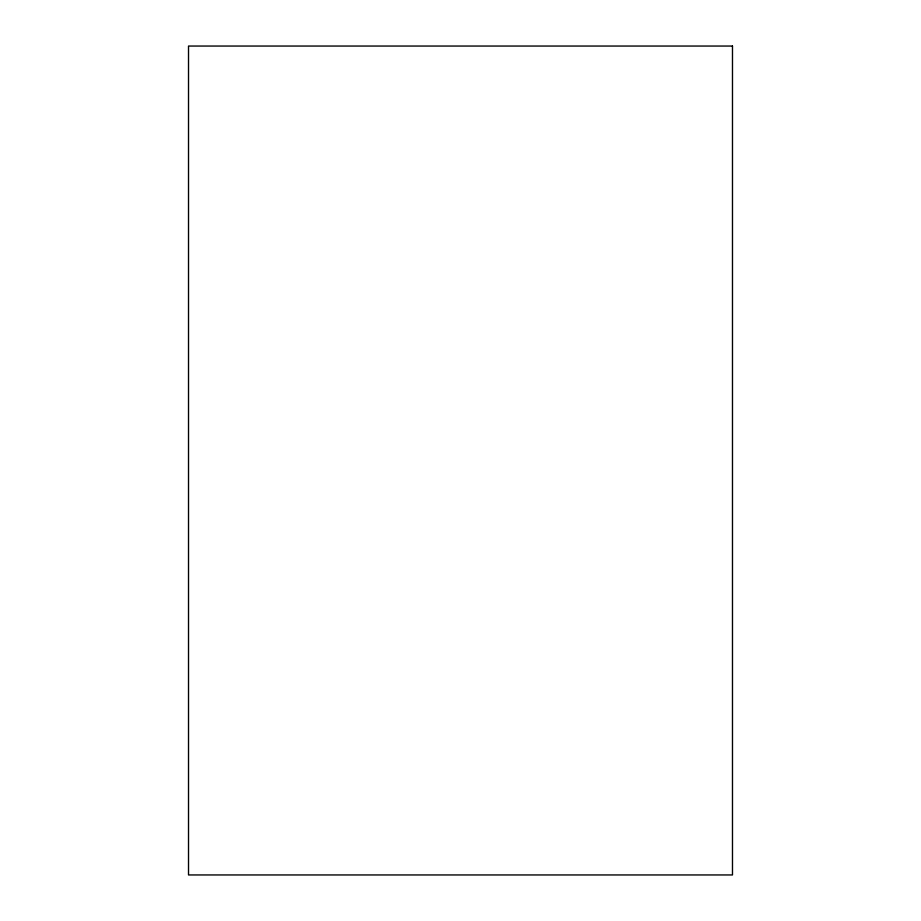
<?xml version="1.0" encoding="UTF-8"?>
<svg xmlns="http://www.w3.org/2000/svg" width="921" height="921" viewBox="0 0 921 921"><rect width="100%" height="100%" fill="white"/><g stroke="black" fill="none" stroke-linecap="round" stroke-linejoin="round"><path stroke-width="1.38" d="M732.483 46.05L188.517 46.05L188.517 874.95L732.483 874.95L732.483 46.05"/></g></svg>
